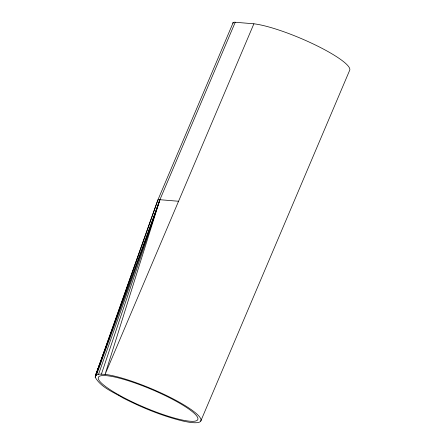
<?xml version="1.0" encoding="UTF-8"?>
<svg xmlns="http://www.w3.org/2000/svg" width="445" height="445" viewBox="0 0 445 445"><rect width="100%" height="100%" fill="white"/><g stroke="black" fill="none" stroke-linecap="round" stroke-linejoin="round"><path stroke-width="0.67" d="M178.556 201.262L159.916 199.705L157.919 199.883L95.408 375.825C97.911 373.333 101.911 374.306 105.07 374.39A57.349 10.252 23 0 1 184.291 405.122A57.349 10.252 23 0 1 181.666 420.742C161.318 415.624 141.799 407.537 123.126 398.03C113.453 392.028 100.948 387.562 95.18 377.182L157.919 199.883L233.247 22.428M101.41 374.128L159.916 199.705L235.244 22.25L253.884 23.802A57.349 10.252 23 0 1 315.566 45.084A57.349 10.252 23 0 1 349.592 70.471L200.778 421.053M98.551 374.284L159.916 199.705L105.07 374.39L253.884 23.802M96.537 374.851L159.916 199.705L95.408 375.825L100.453 362.903M95.408 375.825L106.672 345.198M108.591 339.986L109.787 336.726M95.18 377.182L96.437 373.95M232.98 23.396A16.109 2.881 23 0 1 235.244 22.25M119.043 395.071A54.001 9.656 23 0 0 197.702 419.735A54.001 9.656 23 0 0 127.531 380.508A54.001 9.656 23 0 0 119.043 395.071"/></g></svg>
